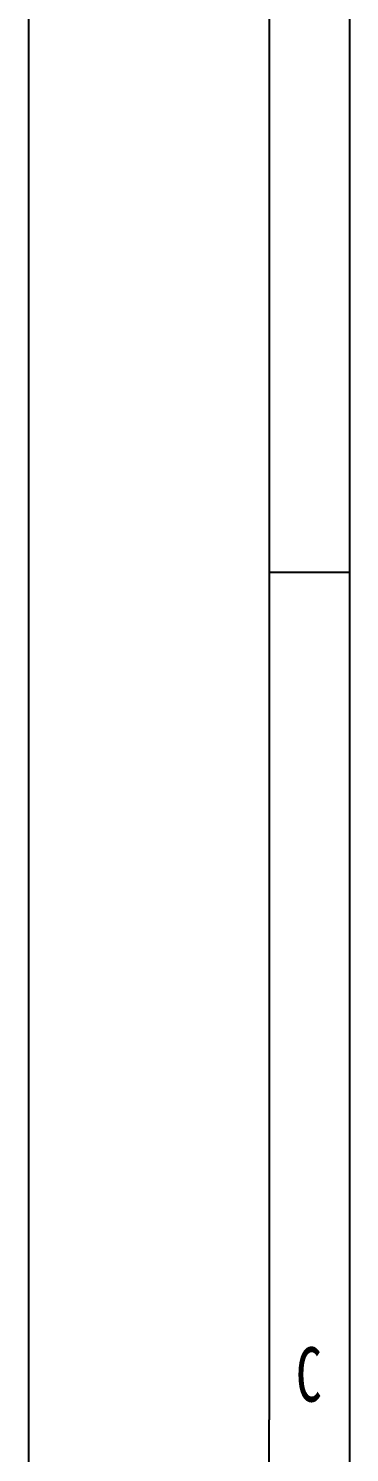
# Model space of a CAD drawing. Header units: inches. Extents: x 47316 to 59086, y 3141 to 11743.
# Drawn here: x 50247.9 to 50267.9, y 8798.6 to 8887.4 of the extents above; entities that cross this region are included whole.
import ezdxf

# ---------------------------------------------------------------- set-up
doc = ezdxf.new("R2010")
doc.units = ezdxf.units.IN
doc.header["$MEASUREMENT"] = 0
doc.styles.add('MtX_SimSun', font='')
doc.styles.get('MtX_SimSun').set_extended_font_data('SimSun')

msp = doc.modelspace()

# ---------------------------------------------------------------- linework, layer by layer
at = {"color": 0, "lineweight": -2}
for p, q in [((50247.929, 9073.452), (50247.929, 8232.452)), ((50262.929, 9053.452), (50262.929, 8800.619)), ((50267.929, 9053.452), (50267.929, 8252.452)), ((50267.929, 8853.452), (50262.929, 8853.452)), ((50262.929, 8753.452), (50262.929, 8800.619))]:
    msp.add_line(p, q, dxfattribs=at)

# ---------------------------------------------------------------- texts
at = {"color": 0, "lineweight": -2, "style": 'MtX_SimSun', "width": 0.7}
msp.add_text('C', height=3.4, dxfattribs=at).set_placement((50264.585, 8801.752))

doc.saveas('drawing.dxf')
